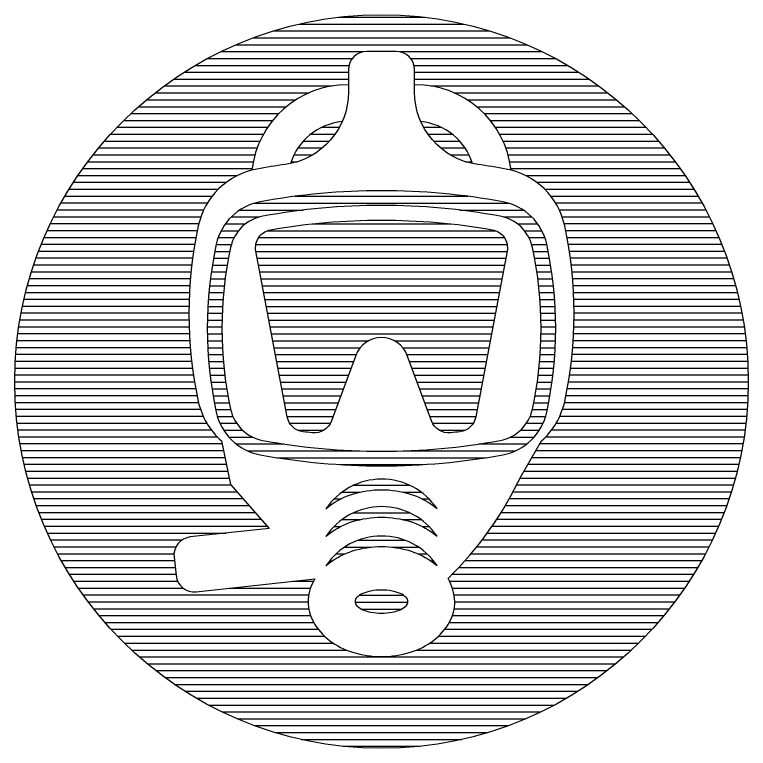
# Model space of a CAD drawing. Header units: millimetres. Extents: x -3 to 2253, y -3 to 1300.
# Drawn here: x 1800 to 1810, y 400 to 410 of the extents above; entities that cross this region are included whole.
import ezdxf

# ---------------------------------------------------------------- set-up
doc = ezdxf.new("R2010")
doc.units = ezdxf.units.MM
doc.layers.add('CYAN', color=4, linetype='Continuous')
doc.layers.add('VEILIG', color=7, linetype='Continuous')

# ---------------------------------------------------------------- blocks, each defined once
blk = doc.blocks.new('*X362')
at = {"color": 0}
for p, q in [((23.299, 23.531), (23.537, 23.531)), ((23.148, 23.438), (23.479, 23.438)), ((23.047, 23.344), (23.403, 23.344)), ((22.974, 23.25), (23.306, 23.25)), ((22.92, 23.156), (23.175, 23.156)), ((22.881, 23.062), (22.967, 23.062))]:
    blk.add_line(p, q, dxfattribs=at)
blk = doc.blocks.new('*X361')
at = {"color": 0}
for p, q in [((24.687, 23.531), (24.926, 23.531)), ((24.746, 23.438), (25.076, 23.438)), ((24.821, 23.344), (25.177, 23.344)), ((24.918, 23.25), (25.25, 23.25)), ((25.049, 23.156), (25.304, 23.156)), ((25.257, 23.062), (25.343, 23.062))]:
    blk.add_line(p, q, dxfattribs=at)
blk = doc.blocks.new('*X360')
at = {"color": 0}
for p, q in [((23.521, 25.031), (24.703, 25.031)), ((22.984, 24.938), (25.24, 24.938)), ((22.637, 24.844), (25.587, 24.844)), ((22.362, 24.75), (25.862, 24.75)), ((22.129, 24.656), (26.095, 24.656)), ((21.925, 24.562), (23.868, 24.562)), ((24.356, 24.562), (26.299, 24.562)), ((21.742, 24.469), (23.714, 24.469)), ((24.51, 24.469), (26.482, 24.469)), ((21.575, 24.375), (23.669, 24.375)), ((24.555, 24.375), (26.649, 24.375)), ((21.422, 24.281), (23.662, 24.281)), ((24.562, 24.281), (26.802, 24.281)), ((21.281, 24.188), (23.662, 24.188)), ((24.562, 24.188), (26.943, 24.188)), ((21.026, 24), (23.121, 24)), ((21.149, 24.094), (23.438, 24.094)), ((24.786, 24.094), (27.075, 24.094)), ((25.103, 24), (27.198, 24)), ((20.91, 23.906), (22.946, 23.906)), ((25.278, 23.906), (27.314, 23.906)), ((20.801, 23.812), (22.816, 23.812)), ((25.408, 23.812), (27.424, 23.812)), ((20.697, 23.719), (22.714, 23.719)), ((25.51, 23.719), (27.527, 23.719)), ((20.6, 23.625), (22.63, 23.625)), ((25.594, 23.625), (27.624, 23.625)), ((20.507, 23.531), (22.561, 23.531)), ((25.663, 23.531), (27.717, 23.531)), ((20.419, 23.438), (22.503, 23.438)), ((25.721, 23.438), (27.805, 23.438)), ((20.336, 23.344), (22.456, 23.344)), ((25.768, 23.344), (27.888, 23.344)), ((20.257, 23.25), (22.417, 23.25)), ((25.807, 23.25), (27.967, 23.25)), ((20.181, 23.156), (22.387, 23.156)), ((25.837, 23.156), (28.043, 23.156)), ((20.109, 23.062), (22.364, 23.062)), ((25.86, 23.062), (28.115, 23.062)), ((20.041, 22.969), (22.348, 22.969)), ((25.876, 22.969), (28.183, 22.969)), ((19.975, 22.875), (22.151, 22.875)), ((26.073, 22.875), (28.249, 22.875)), ((19.913, 22.781), (21.997, 22.781)), ((26.227, 22.781), (28.311, 22.781)), ((19.854, 22.688), (21.888, 22.688)), ((26.336, 22.688), (28.37, 22.688)), ((19.744, 22.5), (21.74, 22.5)), ((19.798, 22.594), (21.805, 22.594)), ((26.419, 22.594), (28.426, 22.594)), ((26.484, 22.5), (28.48, 22.5)), ((19.693, 22.406), (21.689, 22.406)), ((26.535, 22.406), (28.531, 22.406)), ((19.645, 22.312), (21.65, 22.312)), ((26.574, 22.312), (28.579, 22.312)), ((19.599, 22.219), (21.622, 22.219)), ((26.602, 22.219), (28.625, 22.219)), ((19.556, 22.125), (21.602, 22.125)), ((26.622, 22.125), (28.669, 22.125)), ((19.514, 22.031), (21.583, 22.031)), ((26.641, 22.031), (28.71, 22.031)), ((19.475, 21.938), (21.567, 21.938)), ((26.657, 21.938), (28.749, 21.938)), ((19.439, 21.844), (21.552, 21.844)), ((26.672, 21.844), (28.785, 21.844)), ((19.404, 21.75), (21.538, 21.75)), ((26.686, 21.75), (28.82, 21.75)), ((19.372, 21.656), (21.526, 21.656)), ((26.698, 21.656), (28.853, 21.656)), ((19.341, 21.562), (21.516, 21.562)), ((26.708, 21.562), (28.883, 21.562)), ((19.313, 21.469), (21.507, 21.469)), ((26.717, 21.469), (28.911, 21.469)), ((19.286, 21.375), (21.5, 21.375)), ((26.724, 21.375), (28.938, 21.375)), ((19.262, 21.281), (21.494, 21.281)), ((26.73, 21.281), (28.962, 21.281)), ((19.239, 21.188), (21.49, 21.188)), ((26.734, 21.188), (28.985, 21.188)), ((19.2, 21), (21.487, 21)), ((19.219, 21.094), (21.488, 21.094)), ((26.736, 21.094), (29.005, 21.094)), ((26.737, 21), (29.024, 21)), ((19.183, 20.906), (21.488, 20.906)), ((26.736, 20.906), (29.041, 20.906)), ((19.168, 20.812), (21.49, 20.812)), ((26.734, 20.812), (29.056, 20.812)), ((19.155, 20.719), (21.494, 20.719)), ((26.73, 20.719), (29.069, 20.719)), ((19.143, 20.625), (21.499, 20.625)), ((26.725, 20.625), (29.081, 20.625)), ((19.134, 20.531), (21.506, 20.531)), ((26.718, 20.531), (29.09, 20.531)), ((19.126, 20.438), (21.514, 20.438)), ((26.71, 20.438), (29.098, 20.438)), ((19.12, 20.344), (21.524, 20.344)), ((26.7, 20.344), (29.104, 20.344)), ((19.115, 20.25), (21.536, 20.25)), ((26.688, 20.25), (29.109, 20.25)), ((19.113, 20.156), (21.549, 20.156)), ((26.675, 20.156), (29.111, 20.156)), ((19.112, 20.062), (21.564, 20.062)), ((26.66, 20.062), (29.112, 20.062)), ((19.113, 19.969), (21.58, 19.969)), ((26.644, 19.969), (29.111, 19.969)), ((19.116, 19.875), (21.598, 19.875)), ((26.626, 19.875), (29.108, 19.875)), ((19.12, 19.781), (21.618, 19.781)), ((26.606, 19.781), (29.104, 19.781)), ((19.126, 19.688), (21.644, 19.688)), ((26.58, 19.688), (29.098, 19.688)), ((19.134, 19.594), (21.681, 19.594)), ((19.144, 19.5), (21.729, 19.5)), ((26.495, 19.5), (29.08, 19.5)), ((26.543, 19.594), (29.09, 19.594)), ((19.156, 19.406), (21.792, 19.406)), ((26.432, 19.406), (29.068, 19.406)), ((19.169, 19.312), (21.871, 19.312)), ((26.353, 19.312), (29.055, 19.312)), ((19.184, 19.219), (21.937, 19.219)), ((26.273, 19.219), (29.04, 19.219)), ((19.201, 19.125), (21.957, 19.125)), ((26.218, 19.125), (29.023, 19.125)), ((19.22, 19.031), (21.977, 19.031)), ((26.163, 19.031), (29.004, 19.031)), ((19.241, 18.938), (21.996, 18.938)), ((26.108, 18.938), (28.983, 18.938)), ((19.264, 18.844), (22.016, 18.844)), ((26.053, 18.844), (28.96, 18.844)), ((19.288, 18.75), (22.036, 18.75)), ((26.002, 18.75), (28.936, 18.75)), ((19.315, 18.656), (22.059, 18.656)), ((25.956, 18.656), (28.909, 18.656)), ((19.344, 18.562), (22.142, 18.562)), ((25.907, 18.562), (28.881, 18.562)), ((19.374, 18.469), (22.225, 18.469)), ((25.855, 18.469), (28.85, 18.469)), ((19.407, 18.375), (22.308, 18.375)), ((25.801, 18.375), (28.817, 18.375)), ((19.442, 18.281), (22.391, 18.281)), ((25.743, 18.281), (28.783, 18.281)), ((19.478, 18.188), (22.474, 18.188)), ((25.683, 18.188), (28.746, 18.188)), ((19.518, 18.094), (22.557, 18.094)), ((19.559, 18), (21.995, 18)), ((25.554, 18), (28.665, 18)), ((25.62, 18.094), (28.706, 18.094)), ((19.603, 17.906), (21.394, 17.906)), ((25.484, 17.906), (28.621, 17.906)), ((19.649, 17.812), (21.311, 17.812)), ((25.411, 17.812), (28.575, 17.812)), ((19.697, 17.719), (21.284, 17.719)), ((25.334, 17.719), (28.527, 17.719)), ((19.749, 17.625), (21.29, 17.625)), ((25.253, 17.625), (28.476, 17.625)), ((19.802, 17.531), (21.3, 17.531)), ((25.167, 17.531), (28.422, 17.531)), ((19.859, 17.438), (21.31, 17.438)), ((25.077, 17.438), (28.365, 17.438)), ((19.918, 17.344), (21.334, 17.344)), ((22.903, 17.344), (23.184, 17.344)), ((25.037, 17.344), (28.306, 17.344)), ((19.981, 17.25), (21.41, 17.25)), ((22.036, 17.25), (23.142, 17.25)), ((25.076, 17.25), (28.243, 17.25)), ((20.046, 17.156), (23.119, 17.156)), ((25.1, 17.156), (28.178, 17.156)), ((20.115, 17.062), (23.112, 17.062)), ((25.112, 17.062), (28.109, 17.062)), ((20.187, 16.969), (23.12, 16.969)), ((25.104, 16.969), (28.037, 16.969)), ((20.263, 16.875), (23.145, 16.875)), ((25.079, 16.875), (27.961, 16.875)), ((20.343, 16.781), (23.189, 16.781)), ((25.036, 16.781), (27.881, 16.781)), ((20.426, 16.688), (23.251, 16.688)), ((24.973, 16.688), (27.798, 16.688)), ((20.515, 16.594), (23.336, 16.594)), ((20.608, 16.5), (23.456, 16.5)), ((24.768, 16.5), (27.616, 16.5)), ((24.888, 16.594), (27.709, 16.594)), ((20.706, 16.406), (23.634, 16.406)), ((24.59, 16.406), (27.518, 16.406)), ((20.809, 16.312), (27.415, 16.312)), ((20.919, 16.219), (27.305, 16.219)), ((21.035, 16.125), (27.189, 16.125)), ((21.159, 16.031), (27.065, 16.031)), ((21.292, 15.938), (26.932, 15.938)), ((21.434, 15.844), (26.79, 15.844)), ((21.588, 15.75), (26.636, 15.75)), ((21.756, 15.656), (26.468, 15.656)), ((21.941, 15.562), (26.284, 15.562)), ((22.147, 15.469), (26.077, 15.469)), ((22.382, 15.375), (25.842, 15.375)), ((22.662, 15.281), (25.562, 15.281)), ((23.018, 15.188), (25.206, 15.188)), ((23.589, 15.094), (24.635, 15.094))]:
    blk.add_line(p, q, dxfattribs=at)
blk = doc.blocks.new('*X359')
at = {"color": 0}
for p, q in [((30.053, 13.969), (32.413, 13.969)), ((29.498, 13.875), (32.968, 13.875)), ((29.298, 13.781), (30.165, 13.781)), ((32.301, 13.781), (33.168, 13.781)), ((29.184, 13.688), (29.57, 13.688)), ((32.896, 13.688), (33.282, 13.688)), ((29.047, 13.5), (29.284, 13.5)), ((29.104, 13.594), (29.38, 13.594)), ((33.086, 13.594), (33.362, 13.594)), ((33.182, 13.5), (33.419, 13.5)), ((29.006, 13.406), (29.224, 13.406)), ((33.242, 13.406), (33.46, 13.406)), ((28.98, 13.312), (29.186, 13.312)), ((33.28, 13.312), (33.486, 13.312)), ((28.961, 13.219), (29.165, 13.219)), ((33.301, 13.219), (33.505, 13.219)), ((28.943, 13.125), (29.146, 13.125)), ((33.32, 13.125), (33.523, 13.125)), ((28.927, 13.031), (29.13, 13.031)), ((33.336, 13.031), (33.539, 13.031)), ((28.913, 12.938), (29.115, 12.938)), ((33.351, 12.938), (33.553, 12.938)), ((28.9, 12.844), (29.102, 12.844)), ((33.364, 12.844), (33.566, 12.844)), ((28.889, 12.75), (29.09, 12.75)), ((33.376, 12.75), (33.577, 12.75)), ((28.88, 12.656), (29.081, 12.656)), ((33.385, 12.656), (33.586, 12.656)), ((28.872, 12.562), (29.073, 12.562)), ((33.393, 12.562), (33.594, 12.562)), ((28.866, 12.469), (29.067, 12.469)), ((33.399, 12.469), (33.6, 12.469)), ((28.862, 12.375), (29.062, 12.375)), ((33.404, 12.375), (33.604, 12.375)), ((28.859, 12.281), (29.059, 12.281)), ((33.407, 12.281), (33.607, 12.281)), ((28.858, 12.188), (29.058, 12.188)), ((33.408, 12.188), (33.608, 12.188)), ((28.859, 12.094), (29.059, 12.094)), ((28.861, 12), (29.061, 12)), ((33.405, 12), (33.605, 12)), ((33.407, 12.094), (33.607, 12.094)), ((28.864, 11.906), (29.065, 11.906)), ((33.401, 11.906), (33.602, 11.906)), ((28.87, 11.812), (29.07, 11.812)), ((33.396, 11.812), (33.596, 11.812)), ((28.877, 11.719), (29.078, 11.719)), ((33.388, 11.719), (33.589, 11.719)), ((28.886, 11.625), (29.087, 11.625)), ((33.379, 11.625), (33.58, 11.625)), ((28.896, 11.531), (29.097, 11.531)), ((33.369, 11.531), (33.57, 11.531)), ((28.908, 11.438), (29.11, 11.438)), ((33.356, 11.438), (33.558, 11.438)), ((28.922, 11.344), (29.124, 11.344)), ((33.342, 11.344), (33.544, 11.344)), ((28.937, 11.25), (29.14, 11.25)), ((33.326, 11.25), (33.529, 11.25)), ((28.954, 11.156), (29.158, 11.156)), ((33.308, 11.156), (33.512, 11.156)), ((28.973, 11.062), (29.177, 11.062)), ((33.289, 11.062), (33.493, 11.062)), ((28.995, 10.969), (29.207, 10.969)), ((33.259, 10.969), (33.471, 10.969)), ((29.03, 10.875), (29.258, 10.875)), ((33.208, 10.875), (33.436, 10.875)), ((29.081, 10.781), (29.339, 10.781)), ((33.127, 10.781), (33.385, 10.781)), ((29.151, 10.688), (29.476, 10.688)), ((32.99, 10.688), (33.315, 10.688)), ((29.25, 10.594), (29.908, 10.594)), ((29.405, 10.5), (30.937, 10.5)), ((31.529, 10.5), (33.061, 10.5)), ((32.559, 10.594), (33.216, 10.594)), ((29.811, 10.406), (32.655, 10.406)), ((30.669, 10.312), (31.797, 10.312))]:
    blk.add_line(p, q, dxfattribs=at)
blk = doc.blocks.new('*X358')
at = {"color": 0}
for p, q in [((29.674, 13.5), (32.792, 13.5)), ((30.286, 13.594), (32.18, 13.594)), ((29.558, 13.406), (32.908, 13.406)), ((29.52, 13.312), (32.946, 13.312)), ((29.521, 13.219), (32.945, 13.219)), ((29.539, 13.125), (32.927, 13.125)), ((29.557, 13.031), (32.909, 13.031)), ((29.575, 12.938), (32.891, 12.938)), ((29.592, 12.844), (32.874, 12.844)), ((29.61, 12.75), (32.856, 12.75)), ((29.628, 12.656), (32.838, 12.656)), ((29.646, 12.562), (32.82, 12.562)), ((29.663, 12.469), (32.803, 12.469)), ((29.681, 12.375), (32.785, 12.375)), ((29.699, 12.281), (32.767, 12.281)), ((29.717, 12.188), (32.749, 12.188)), ((29.735, 12.094), (32.731, 12.094)), ((29.752, 12), (31.055, 12)), ((31.411, 12), (32.714, 12)), ((29.77, 11.906), (30.942, 11.906)), ((31.524, 11.906), (32.696, 11.906)), ((29.788, 11.812), (30.886, 11.812)), ((31.58, 11.812), (32.678, 11.812)), ((29.806, 11.719), (30.851, 11.719)), ((31.615, 11.719), (32.66, 11.719)), ((29.824, 11.625), (30.816, 11.625)), ((31.65, 11.625), (32.642, 11.625)), ((29.841, 11.531), (30.781, 11.531)), ((31.685, 11.531), (32.625, 11.531)), ((29.859, 11.438), (30.747, 11.438)), ((31.719, 11.438), (32.607, 11.438)), ((29.877, 11.344), (30.712, 11.344)), ((31.754, 11.344), (32.589, 11.344)), ((29.895, 11.25), (30.677, 11.25)), ((31.789, 11.25), (32.571, 11.25)), ((29.913, 11.156), (30.642, 11.156)), ((31.824, 11.156), (32.553, 11.156)), ((29.93, 11.062), (30.607, 11.062)), ((31.859, 11.062), (32.536, 11.062)), ((29.948, 10.969), (30.573, 10.969)), ((31.893, 10.969), (32.518, 10.969)), ((29.984, 10.875), (30.535, 10.875)), ((31.931, 10.875), (32.482, 10.875)), ((30.091, 10.781), (30.446, 10.781)), ((32.02, 10.781), (32.375, 10.781))]:
    blk.add_line(p, q, dxfattribs=at)
blk = doc.blocks.new('*X357')
at = {"color": 0}
for p, q in [((30.913, 9.281), (31.556, 9.281)), ((30.73, 9.188), (31.091, 9.188)), ((31.375, 9.188), (31.739, 9.188)), ((30.524, 9), (30.56, 9)), ((30.611, 9.094), (30.728, 9.094)), ((31.738, 9.094), (31.858, 9.094)), ((31.906, 9), (31.945, 9))]:
    blk.add_line(p, q, dxfattribs=at)
blk = doc.blocks.new('*X356')
at = {"color": 0}
for p, q in [((30.853, 9.656), (31.615, 9.656)), ((30.694, 9.562), (30.94, 9.562)), ((31.526, 9.562), (31.775, 9.562)), ((30.585, 9.469), (30.675, 9.469)), ((31.791, 9.469), (31.883, 9.469)), ((30.504, 9.375), (30.525, 9.375)), ((31.941, 9.375), (31.964, 9.375))]:
    blk.add_line(p, q, dxfattribs=at)
blk = doc.blocks.new('*X355')
at = {"color": 0}
for p, q in [((30.853, 10.031), (31.615, 10.031)), ((30.694, 9.938), (30.94, 9.938)), ((31.526, 9.938), (31.775, 9.938)), ((30.585, 9.844), (30.675, 9.844)), ((31.791, 9.844), (31.883, 9.844)), ((30.504, 9.75), (30.525, 9.75)), ((31.941, 9.75), (31.964, 9.75))]:
    blk.add_line(p, q, dxfattribs=at)
blk = doc.blocks.new('*X354')
at = {"color": 0}
for p, q in [((30.933, 8.531), (31.533, 8.531)), ((30.873, 8.438), (31.593, 8.438)), ((30.958, 8.344), (31.508, 8.344))]:
    blk.add_line(p, q, dxfattribs=at)
blk = doc.blocks.new('0906')
at = {"layer": 'VEILIG'}
for points in [[(-1, -3, 0.12682), (-0.929, -3.275, 0.10607), (-0.707, -3.53, 0.08578), (-0.394, -3.69, 0.07544), (0, -3.75, 0.07544), (0.394, -3.69, 0.08578), (0.707, -3.53, 0.10607), (0.929, -3.275, 0.12682), (1, -3, 0.11041), (0.907, -2.687, 0.08831), (1.907, -1.28), (2.182, -0.81, 0.15938), (2.497, -0.273, 0.10716), (2.497, 2.123, 0.30266), (1.7, 2.895, 0.01048), (1.311, 2.958, -0.37384), (0.45, 3.948), (0.45, 4.25, 0.41421), (0.2, 4.5), (-0.2, 4.5, 0.41421), (-0.45, 4.25), (-0.45, 3.948, -0.37384), (-1.311, 2.958, 0.01048), (-1.7, 2.895, 0.30266), (-2.497, 2.123, 0.10716), (-2.497, -0.273, 0.15938), (-2.182, -0.81), (-2.057, -1.405), (-1.529, -2.003), (-2.606, -2.119, 0.41421), (-2.828, -2.395), (-2.801, -2.643, 0.41421), (-2.525, -2.865), (-0.909, -2.69, 0.01248), (-0.929, -2.725, 0.12682)], [(-1.655, 2.449, 0.30266), (-2.252, 1.87, 0.10716), (-2.252, -0.42, 0.30266), (-1.655, -0.999, 0.09112), (1.655, -0.999, 0.30266), (2.252, -0.42, 0.10716), (2.252, 1.87, 0.30266), (1.655, 2.449, 0.09112)], [(-1.619, 2.253, 0.30266), (-2.057, 1.828, 0.10716), (-2.057, -0.378, 0.30266), (-1.619, -0.803, 0.09112), (1.619, -0.803, 0.30266), (2.057, -0.378, 0.10716), (2.057, 1.828, 0.30266), (1.619, 2.253, 0.09112)], [(-1.069, -0.685, -0.32611), (-1.284, -0.483), (-1.712, 1.776, -0.41839), (-1.51, 2.069, -0.08686), (1.51, 2.069, -0.41839), (1.712, 1.776), (1.284, -0.483, -0.32611), (1.069, -0.685, -0.00357), (0.944, -0.699, -0.34347), (0.683, -0.537), (0.352, 0.354, 0.69841), (-0.352, 0.354), (-0.683, -0.537, -0.34347), (-0.944, -0.699, -0.00357)], [(0.757, -1.732, 0.53247), (-0.757, -1.736, -0.02016), (-0.707, -1.695, -0.08578), (-0.394, -1.535, -0.07544), (0, -1.475, -0.07544), (0.394, -1.535, -0.08578), (0.707, -1.695, -0.02541)], [(0.757, -2.107, 0.53247), (-0.757, -2.111, -0.02016), (-0.707, -2.07, -0.08578), (-0.394, -1.91, -0.07544), (0, -1.85, -0.07544), (0.394, -1.91, -0.08578), (0.707, -2.07, -0.02541)], [(0.757, -2.507, 0.53247), (-0.757, -2.511, -0.02016), (-0.707, -2.47, -0.08578), (-0.394, -2.31, -0.07544), (0, -2.25, -0.07544), (0.394, -2.31, -0.08578), (0.707, -2.47, -0.02541)], [(-0.36, -3, 0.19182), (-0.339, -3.052, 0.10042), (-0.255, -3.111, 0.05835), (-0.146, -3.144, 0.04485), (0, -3.157, 0.04485), (0.146, -3.144, 0.05835), (0.255, -3.111, 0.10042), (0.339, -3.052, 0.19182), (0.36, -3, 0.19182), (0.339, -2.948, 0.10042), (0.255, -2.889, 0.05835), (0.146, -2.856, 0.04485), (0, -2.843, 0.04485), (-0.146, -2.856, 0.05835), (-0.255, -2.889, 0.10042), (-0.339, -2.948, 0.19182)]]:
    blk.add_lwpolyline(points, format="xyb", close=True, dxfattribs=at)
blk.add_circle((0, 0), 5, dxfattribs=at)
for centre, radius, start, end in [((-0.463, 2.733), 1.312, 89.4359, 173.5301), ((0.463, 2.733), 1.312, 6.4699, 90.5641), ((-0.463, 2.733), 0.812, 95.2165, 162.9323), ((0.463, 2.733), 0.812, 17.0677, 84.7835)]:
    blk.add_arc(centre, radius, start, end, dxfattribs=at)
at = {"layer": 'CYAN'}
for name, p in [('*X360', (-24.112, -20.066)), ('*X362', (-24.112, -20.066)), ('*X361', (-24.112, -20.066)), ('*X359', (-31.233, -11.445)), ('*X358', (-31.233, -11.445)), ('*X355', (-31.233, -11.445)), ('*X356', (-31.233, -11.445)), ('*X357', (-31.233, -11.445)), ('*X354', (-31.233, -11.445))]:
    blk.add_blockref(name, p, dxfattribs=at)

msp = doc.modelspace()

# ---------------------------------------------------------------- block references
msp.add_blockref('0906', (1805, 405))

doc.saveas('drawing.dxf')
